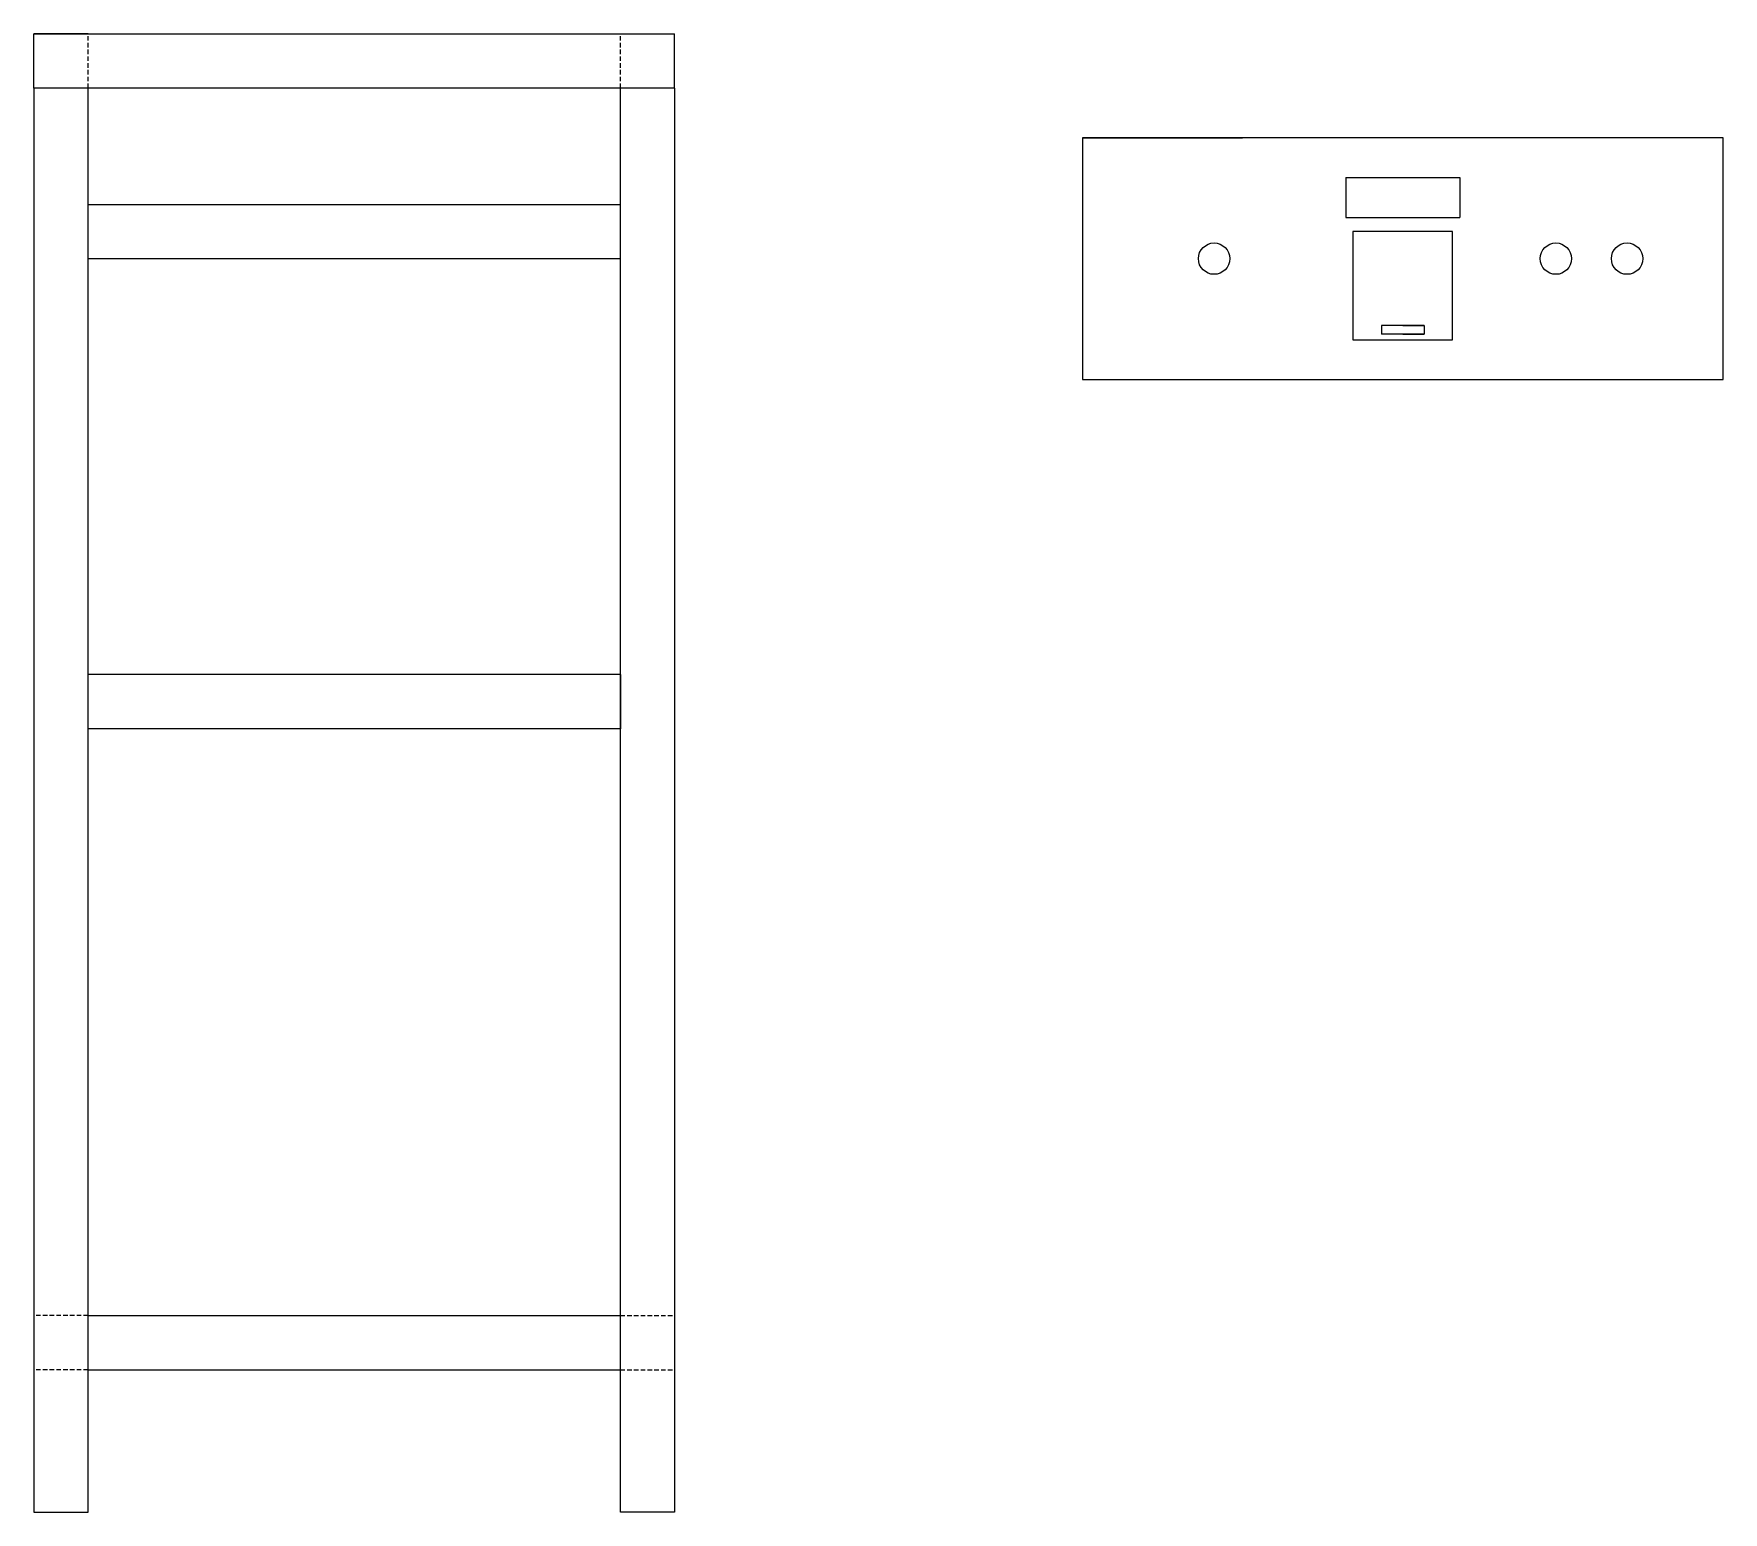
# Model space of a CAD drawing. Header units: centimetres. Extents: x -4347 to 28631, y 41590 to 109107.
# Drawn here: x 8380 to 9566, y 49426 to 50464 of the extents above; entities that cross this region are included whole.
import ezdxf

# ---------------------------------------------------------------- set-up
doc = ezdxf.new("R2010")
doc.units = ezdxf.units.CM
doc.header["$LTSCALE"] = 0.5
doc.linetypes.add('DASHED2', pattern=[9.525, 6.35, -3.175])

msp = doc.modelspace()

# ---------------------------------------------------------------- linework, layer by layer
for p, q in [((8418.205, 50463.88), (8380.105, 50463.88)), ((8380.105, 50463.88), (8830.105, 50463.88)), ((8380.105, 50425.78), (8380.105, 50463.88)), ((8792.005, 50463.88), (8830.105, 50463.88)), ((8830.105, 50425.78), (8830.105, 50463.88)), ((8830.105, 50425.78), (8380.105, 50425.78)), ((8380.105, 50425.78), (8380.105, 49425.78)), ((8418.205, 49425.78), (8418.205, 50425.78)), ((8792.005, 50425.78), (8752.005, 50425.78)), ((8792.005, 49425.78), (8792.005, 50425.78)), ((8830.105, 50425.78), (8830.105, 49425.78)), ((9116.42, 50390.839), (9116.42, 50221.129)), ((9566.42, 50390.839), (9116.42, 50390.839)), ((9341.42, 50390.839), (9116.42, 50390.839)), ((9116.42, 50390.839), (9228.92, 50390.839)), ((9566.42, 50221.129), (9566.42, 50390.839)), ((9301.42, 50362.984), (9381.42, 50362.984)), ((9301.42, 50362.984), (9301.42, 50334.984)), ((9381.42, 50362.984), (9381.42, 50334.984)), ((8792.005, 50343.88), (8418.205, 50343.88)), ((9301.42, 50334.984), (9381.42, 50334.984)), ((9306.42, 50324.984), (9306.42, 50248.984)), ((9376.42, 50324.984), (9306.42, 50324.984)), ((9376.42, 50248.984), (9376.42, 50324.984)), ((8792.005, 50305.78), (8418.205, 50305.78)), ((9341.42, 50258.984), (9326.42, 50258.984)), ((9326.42, 50258.984), (9326.42, 50252.984)), ((9341.42, 50252.984), (9326.42, 50252.984)), ((9341.42, 50258.984), (9356.42, 50258.984)), ((9356.42, 50258.984), (9341.42, 50258.984)), ((9341.42, 50252.984), (9356.42, 50252.984)), ((9356.42, 50252.984), (9341.42, 50252.984)), ((9356.42, 50258.984), (9356.42, 50252.984)), ((9306.42, 50248.984), (9376.42, 50248.984)), ((9116.42, 50221.129), (9566.42, 50221.129)), ((8792.005, 50013.88), (8418.205, 50013.88)), ((8792.005, 50013.88), (8792.005, 49975.78)), ((8792.005, 49975.78), (8418.205, 49975.78)), ((8418.205, 49563.88), (8792.005, 49563.88)), ((8418.205, 49425.78), (8418.205, 49525.78)), ((8418.205, 49525.78), (8792.005, 49525.78)), ((8380.105, 49425.78), (8418.205, 49425.78)), ((8830.105, 49425.78), (8792.005, 49425.78))]:
    msp.add_line(p, q)
at = {"linetype": 'DASHED2'}
for p, q in [((8418.205, 50425.78), (8418.205, 50463.88)), ((8792.005, 50425.78), (8792.005, 50463.88)), ((8418.205, 49563.88), (8380.105, 49563.88)), ((8792.005, 49563.88), (8830.105, 49563.88)), ((8418.205, 49525.78), (8380.105, 49525.78)), ((8792.005, 49525.78), (8830.105, 49525.78))]:
    msp.add_line(p, q, dxfattribs=at)
for centre in [(9208.92, 50305.984), (9448.92, 50305.984), (9498.92, 50305.984)]:
    msp.add_circle(centre, 11)

doc.saveas('drawing.dxf')
